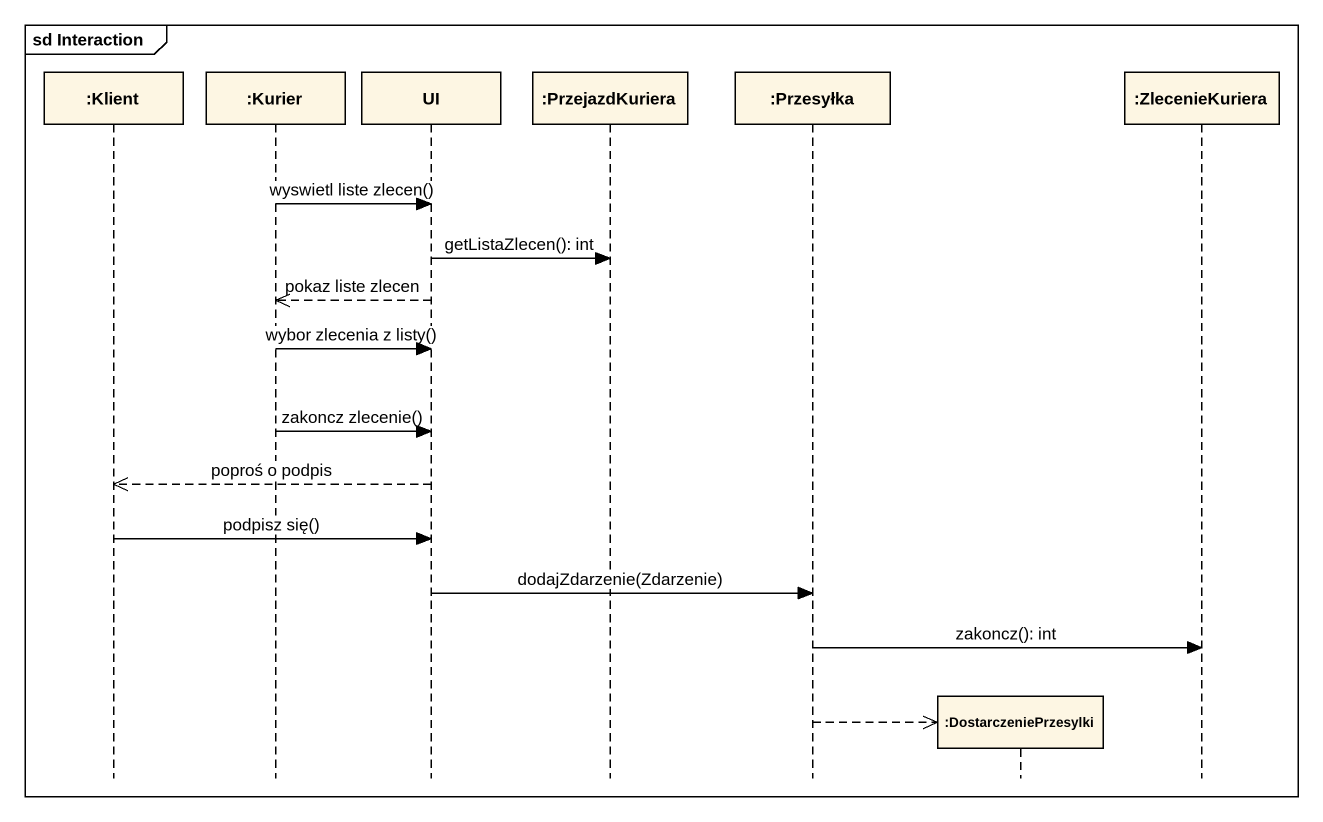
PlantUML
@startuml
mainframe sd Interaction
hide footbox
participant ":Klient" as Klient
participant ":Kurier" as Kurier
participant UI
participant ":PrzejazdKuriera" as PrzejazdKuriera
participant ":Przesyłka" as Przesyłka
participant ":DostarczeniePrzesylki" as DostarczeniePrzesylki
participant ":ZlecenieKuriera" as ZlecenieKuriera

Kurier -> UI : wyswietl liste zlecen()
UI -> PrzejazdKuriera : getListaZlecen(): int
UI -->> Kurier : pokaz liste zlecen
Kurier -> UI : wybor zlecenia z listy()
Kurier -> UI : zakoncz zlecenie()
UI -->> Klient : poproś o podpis
Klient -> UI : podpisz się()
UI -> Przesyłka : dodajZdarzenie(Zdarzenie)
Przesyłka -> ZlecenieKuriera : zakoncz(): int
Przesyłka -->> DostarczeniePrzesylki **
@enduml
